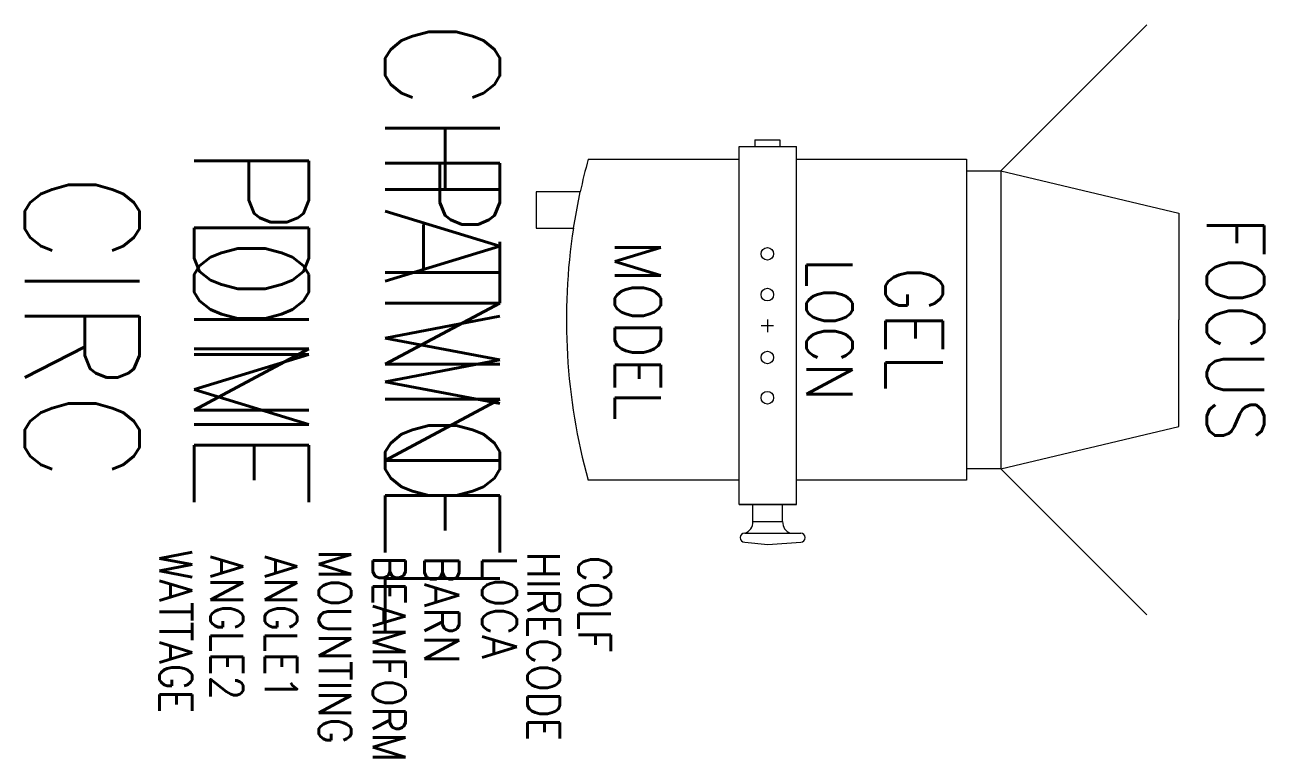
# Model space of a CAD drawing. Extents: x -1049 to 32, y -1541 to -903.
import ezdxf
from ezdxf.enums import TextEntityAlignment as Align

# ---------------------------------------------------------------- set-up
doc = ezdxf.new("R2010")
doc.units = 0
doc.header["$MEASUREMENT"] = 0
doc.layers.get('0').update_dxf_attribs({"linetype": 'CONTINUOUS'})
for name, color, linetype in [('CHANNEL', 3, 'CONTINUOUS'), ('CIRC', 6, 'CONTINUOUS'), ('DIMMER', 4, 'CONTINUOUS'), ('FOCUS', 2, 'CONTINUOUS'), ('GEL', 1, 'CONTINUOUS'), ('LANTERNS', 4, 'CONTINUOUS'), ('LOCATION', 7, 'CONTINUOUS'), ('MODEL', 6, 'CONTINUOUS'), ('PATCH', 5, 'CONTINUOUS'), ('PATCH2', 5, 'CONTINUOUS')]:
    doc.layers.add(name, color=color, linetype=linetype)
doc.styles.get("Standard").update_dxf_attribs({"font": 'txt.shx'})

msp = doc.modelspace()

# ---------------------------------------------------------------- linework, layer by layer
for p, q in [((-197.2, -1029.9), (-70, -902.6)), ((-412, -1002.9), (-412, -1008.9)), ((-412, -1002.9), (-390, -1002.9)), ((-390, -1002.9), (-390, -1008.9)), ((-425.7, -1320.9), (-425.7, -1008.9)), ((-425.7, -1008.9), (-375.7, -1008.9)), ((-375.7, -1320.9), (-375.7, -1008.9)), ((-557.2, -1019.9), (-425.7, -1019.9)), ((-375.7, -1019.9), (-227.2, -1019.9)), ((-227.2, -1019.9), (-227.2, -1029.9)), ((-227.2, -1029.9), (-227.2, -1299.9)), ((-227.2, -1029.9), (-197.2, -1029.9)), ((-197.2, -1029.9), (-197.2, -1289.9)), ((-197.2, -1029.9), (-42, -1066.9)), ((-564.3, -1048.4), (-602.8, -1048.4)), ((-602.8, -1048.4), (-602.8, -1071.6)), ((-570.2, -1079.9), (-564.3, -1048.4)), ((-42, -1066.9), (-42, -1159.9)), ((-602.8, -1071.6), (-602.8, -1079.9)), ((-602.8, -1079.9), (-570.2, -1079.9)), ((-406.5, -1164.9), (-395.5, -1164.9)), ((-401, -1159.6), (-401, -1170.6)), ((-42, -1252.9), (-42, -1159.9)), ((-197.2, -1289.9), (-42, -1252.9)), ((-227.2, -1289.9), (-227.2, -1299.9)), ((-197.2, -1289.9), (-227.2, -1289.9)), ((-197.2, -1289.9), (-70, -1417.2)), ((-425.7, -1299.9), (-557.2, -1299.9)), ((-227.2, -1299.9), (-375.7, -1299.9)), ((-425.7, -1320.9), (-375.7, -1320.9)), ((-375.7, -1320.9), (-425.7, -1320.9)), ((-413.7, -1335.9), (-413.7, -1320.9)), ((-387.7, -1335.9), (-387.7, -1320.9)), ((-413.7, -1335.9), (-387.7, -1335.9)), ((-420.7, -1345.9), (-371.9, -1345.9)), ((-420.7, -1353.9), (-400.7, -1355.9)), ((-400.7, -1355.9), (-371.9, -1353.9))]:
    msp.add_line(p, q)
for centre in [(-401, -1102.4), (-401, -1137.9), (-401, -1192.8), (-401, -1227.9)]:
    msp.add_circle(centre, 5.5)
for centre, radius, start, end in [((-52.5, -1159.9), 523.8, 164.4991, 167.7049), ((-52.5, -1159.9), 523.8, 171.2134, 195.5009), ((-423.8, -1336.3), 10.2, 288.0473, 1.9687), ((-377.7, -1336.4), 9.99, 177.3184, 252.6657), ((-420.7, -1349.9), 4, 90, 270), ((-371.9, -1349.9), 4, 270, 90)]:
    msp.add_arc(centre, radius, start, end)
msp.add_point((-401, -1164.9))
msp.add_point((-401, -1164.9))

# ---------------------------------------------------------------- texts
at = {"layer": 'CHANNEL', "width": 0.89}
msp.add_attdef('CHANNEL', text='', height=100, rotation=270, dxfattribs=at).set_placement((-734.3, -1166.3), align=Align.CENTER)
at = {"layer": 'CIRC', "width": 0.89}
msp.add_attdef('CIRC', text='', height=100, rotation=270, dxfattribs=at).set_placement((-1048.8, -1166.3), align=Align.CENTER)
at = {"layer": 'DIMMER', "width": 0.89}
msp.add_attdef('DIM', text='', height=100, rotation=270, dxfattribs=at).set_placement((-901, -1165.4), align=Align.CENTER)
at = {"layer": 'FOCUS', "color": 30, "width": 0.89}
msp.add_attdef('FOCUS', text='', height=50, rotation=270, dxfattribs=at).set_placement((-17.5, -1168.4), align=Align.CENTER)
at = {"layer": 'GEL', "width": 0.89}
msp.add_attdef('GEL', text='', height=50, rotation=270, dxfattribs=at).set_placement((-297.9, -1167.5), align=Align.CENTER)
at = {"layer": 'LANTERNS', "color": 0, "width": 0.89, "flags": 1}
for tag, p, s, height in [('WATTAGE', (-931.2, -1360.5, 0), '2000', 28.3), ('ANGLE2', (-886.7, -1365.4), '57', 28.3), ('ANGLE1', (-839.5, -1365.4), '7', 28.3), ('MOUNTING', (-792.3, -1360.2), 'STANDARD HOOK CLAMP', 28.305), ('BEAMFORM', (-745.1, -1365.4), 'C', 28.3), ('BARN', (-700.2, -1365.4), '1', 30.3), ('LOCA', (-649.8, -1365.5), '', 30.3), ('HIRECODE', (-610.2, -1362), '', 28.3), ('COLF', (-565.8, -1365.7), 'N', 28.3)]:
    msp.add_attdef(tag, p, s, height=height, rotation=270, dxfattribs=at)
at = {"layer": 'LOCATION', "width": 0.89}
msp.add_attdef('LOCN', text='', height=40, rotation=270, dxfattribs=at).set_placement((-366.7, -1168.3), align=Align.CENTER)
at = {"layer": 'MODEL', "width": 0.89}
msp.add_attdef('MODEL', text='CAD F', height=40, rotation=270, dxfattribs=at).set_placement((-533.9, -1169.3), align=Align.CENTER)
at = {"layer": 'PATCH', "width": 0.89}
msp.add_attdef('PONE', text='', height=100, rotation=270, dxfattribs=at).set_placement((-901, -1166.3), align=Align.CENTER)
at = {"layer": 'PATCH2', "width": 0.89}
msp.add_attdef('PTWO', text='', height=100, rotation=270, dxfattribs=at).set_placement((-734.3, -1166.3), align=Align.CENTER)

doc.saveas('drawing.dxf')
